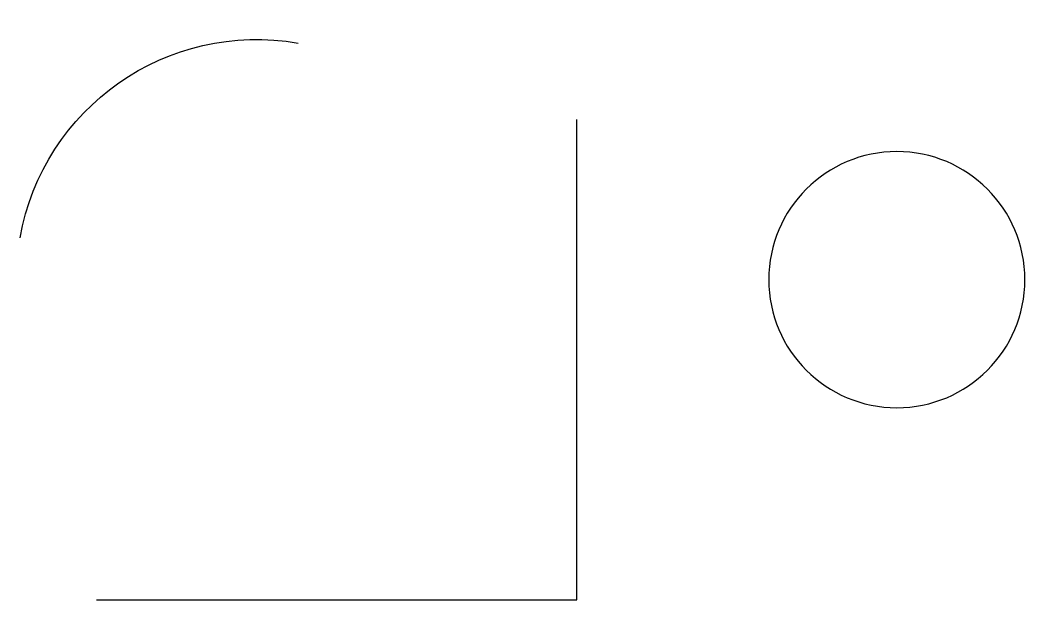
# Model space of a CAD drawing. Header units: metres. Extents: x 440005.2 to 440068, y 4474000 to 4474036.2.
import ezdxf

# ---------------------------------------------------------------- set-up
doc = ezdxf.new("R2010")
doc.units = ezdxf.units.M
doc.layers.add('Espejo', color=4, linetype='CONTINUOUS')

msp = doc.modelspace()

# ---------------------------------------------------------------- linework, layer by layer
at = {"layer": 'Espejo', "extrusion": (0, 0, -1)}
msp.add_lwpolyline([(-440010, 4474000), (-440040, 4474000), (-440040, 4474030)], dxfattribs=at)
msp.add_circle((-440060, 4474020), 8, dxfattribs=at)
msp.add_arc((-440020, 4474020), 15, 10, 100, dxfattribs=at)

doc.saveas('drawing.dxf')
